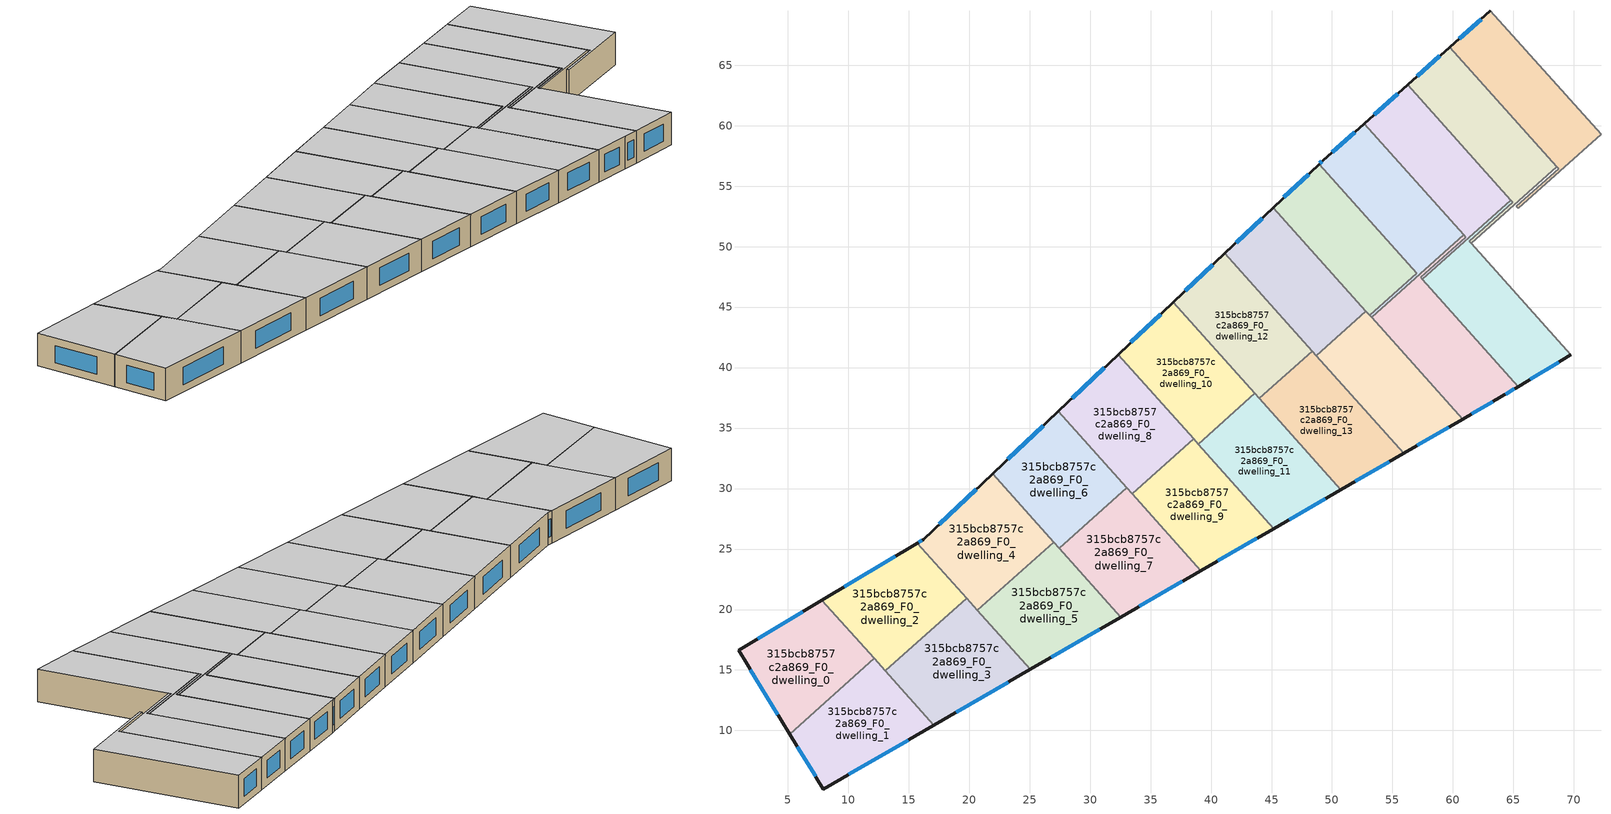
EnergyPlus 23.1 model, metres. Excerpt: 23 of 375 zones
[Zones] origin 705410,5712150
315bcb8757c2a869_F0_dwelling_0
 floor ground (EU_floor_Construction): 7.84,20.77 12.15,15.95 5.16,9.71 0.94,16.64 z0
 wall outside (EU_wall_Construction): 7.84,20.77 0.94,16.64 5.16,9.71 z0:3
 wall to 315bcb8757c2a869_F0_dwelling_1 (EU_wall_Construction): 5.16,9.71 12.15,15.95 z0:3
 wall to 315bcb8757c2a869_F0_dwelling_2 (EU_wall_Construction): 12.15,15.95 7.84,20.77 z0:3
 window (EU_Window_Construction): 1.92,15.03 4.19,11.31 / 6.24,19.81 2.54,17.59 z0.69:2.31
 ceiling to 315bcb8757c2a869_F1_dwelling_0 (EU_floor_Construction): 12.15,15.95 7.84,20.77 0.94,16.64 5.16,9.71 z3
315bcb8757c2a869_F0_dwelling_1
 floor ground (EU_floor_Construction): 12.15,15.95 17.08,10.43 7.95,5.14 5.16,9.71 z0
 wall outside (EU_wall_Construction): 5.16,9.71 7.95,5.14 17.08,10.43 z0:3
 wall to 315bcb8757c2a869_F0_dwelling_3 (EU_wall_Construction): 17.08,10.43 13.06,14.93 z0:3
 wall to 315bcb8757c2a869_F0_dwelling_2 (EU_wall_Construction): 13.06,14.93 12.15,15.95 z0:3
 window (EU_Window_Construction): 5.81,8.65 7.3,6.2 / 10.06,6.36 14.97,9.2 z0.69:2.31
 ceiling to 315bcb8757c2a869_F1_dwelling_1 (EU_floor_Construction): 17.08,10.43 12.15,15.95 5.16,9.71 7.95,5.14 z3
315bcb8757c2a869_F0_dwelling_10
 floor ground (EU_floor_Construction): 36.89,45.4 43.62,37.86 38.94,33.67 32.33,41.07 z0
 wall outside (EU_wall_Construction): 36.89,45.4 32.33,41.07 z0:3
 wall to 315bcb8757c2a869_F0_dwelling_11 (EU_wall_Construction): 38.94,33.67 43.62,37.86 z0:3
 wall to 315bcb8757c2a869_F0_dwelling_12 (EU_wall_Construction): 43.62,37.86 36.89,45.4 z0:3
 wall to 315bcb8757c2a869_F0_dwelling_8 (EU_wall_Construction): 32.33,41.07 38.55,34.11 z0:3
 wall to 315bcb8757c2a869_F0_dwelling_9 (EU_wall_Construction): 38.55,34.11 38.94,33.67 z0:3
 window (EU_Window_Construction): 35.83,44.4 33.38,42.07 z0.69:2.31
 ceiling to 315bcb8757c2a869_F1_dwelling_10 (EU_floor_Construction): 43.62,37.86 36.89,45.4 32.33,41.07 38.94,33.67 z3
315bcb8757c2a869_F0_dwelling_11
 floor ground (EU_floor_Construction): 43.62,37.86 50.73,29.91 45.18,26.7 38.94,33.67 z0
 wall outside (EU_wall_Construction): 45.18,26.7 50.73,29.91 z0:3
 wall to 315bcb8757c2a869_F0_dwelling_9 (EU_wall_Construction): 38.94,33.67 45.18,26.7 z0:3
 wall to 315bcb8757c2a869_F0_dwelling_13 (EU_wall_Construction): 50.73,29.91 43.99,37.46 z0:3
 wall to 315bcb8757c2a869_F0_dwelling_12 (EU_wall_Construction): 43.98,37.46 43.62,37.86 z0:3
 window (EU_Window_Construction): 46.47,27.44 49.45,29.17 z0.69:2.31
 ceiling to 315bcb8757c2a869_F1_dwelling_11 (EU_floor_Construction): 50.73,29.91 43.62,37.86 38.94,33.67 45.18,26.7 z3
315bcb8757c2a869_F0_dwelling_12
 floor ground (EU_floor_Construction): 41.14,49.43 48.35,41.37 43.98,37.46 36.89,45.4 z0
 wall outside (EU_wall_Construction): 41.14,49.43 36.89,45.4 z0:3
 wall to 315bcb8757c2a869_F0_dwelling_13 (EU_wall_Construction): 43.98,37.46 48.35,41.37 z0:3
 wall to 315bcb8757c2a869_F0_dwelling_14 (EU_wall_Construction): 48.35,41.37 41.14,49.43 z0:3
 window (EU_Window_Construction): 40.16,48.5 37.87,46.33 z0.69:2.31
 ceiling to 315bcb8757c2a869_F1_dwelling_12 (EU_floor_Construction): 48.35,41.37 41.14,49.43 36.89,45.4 43.98,37.46 z3
315bcb8757c2a869_F0_dwelling_13
 floor ground (EU_floor_Construction): 48.35,41.37 55.92,32.91 50.73,29.91 43.98,37.46 z0
 wall outside (EU_wall_Construction): 50.73,29.91 55.92,32.91 z0:3
 wall to 315bcb8757c2a869_F0_dwelling_15 (EU_wall_Construction): 55.92,32.91 48.69,40.99 z0:3
 wall to 315bcb8757c2a869_F0_dwelling_14 (EU_wall_Construction): 48.69,40.99 48.36,41.37 z0:3
 window (EU_Window_Construction): 51.93,30.61 54.72,32.22 z0.69:2.31
 ceiling to 315bcb8757c2a869_F1_dwelling_13 (EU_floor_Construction): 55.92,32.91 48.35,41.37 43.98,37.46 50.73,29.91 z3
315bcb8757c2a869_F0_dwelling_14
 floor ground (EU_floor_Construction): 45.15,53.23 52.81,44.67 48.69,40.99 41.14,49.43 z0
 wall outside (EU_wall_Construction): 45.15,53.23 41.14,49.43 z0:3
 wall to 315bcb8757c2a869_F0_dwelling_15 (EU_wall_Construction): 48.69,40.99 52.81,44.67 z0:3
 wall to 315bcb8757c2a869_F0_dwelling_16 (EU_wall_Construction): 52.8,44.67 45.15,53.23 z0:3
 window (EU_Window_Construction): 44.22,52.35 42.07,50.31 z0.69:2.31
 ceiling to 315bcb8757c2a869_F1_dwelling_14 (EU_floor_Construction): 52.81,44.67 45.15,53.23 41.14,49.43 48.69,40.99 z3
315bcb8757c2a869_F0_dwelling_15
 floor ground (EU_floor_Construction): 52.81,44.67 60.79,35.73 55.92,32.91 48.69,40.99 z0
 wall outside (EU_wall_Construction): 55.92,32.91 60.79,35.73 z0:3
 wall to 315bcb8757c2a869_F0_dwelling_18 (EU_wall_Construction): 60.79,35.73 53.27,44.15 z0:3
 wall to 315bcb8757c2a869_F0_dwelling_17 (EU_wall_Construction): 53.27,44.15 53.12,44.31 z0:3
 wall to 315bcb8757c2a869_F0_dwelling_16 (EU_wall_Construction): 53.12,44.31 52.8,44.66 z0:3
 window (EU_Window_Construction): 57.04,33.56 59.66,35.08 z0.69:2.31
 ceiling to 315bcb8757c2a869_F1_dwelling_15 (EU_floor_Construction): 60.79,35.73 52.81,44.67 48.69,40.99 55.92,32.91 z3
315bcb8757c2a869_F0_dwelling_16
 floor ground (EU_floor_Construction): 48.94,56.83 57.02,47.79 53.12,44.31 45.15,53.23 z0
 wall outside (EU_wall_Construction): 48.94,56.83 45.15,53.23 z0:3
 wall to 315bcb8757c2a869_F0_dwelling_17 (EU_wall_Construction): 53.12,44.31 57.02,47.79 48.94,56.83 z0:3
 window (EU_Window_Construction): 48.06,56 46.02,54.06 z0.69:2.31
 ceiling to 315bcb8757c2a869_F1_dwelling_16 (EU_floor_Construction): 57.02,47.79 48.94,56.83 45.15,53.23 53.12,44.31 z3
315bcb8757c2a869_F0_dwelling_17
 floor ground (EU_floor_Construction): 52.66,60.17 60.89,50.96 53.27,44.14 53.12,44.31 57.02,47.79 48.94,56.83 49.23,57.1 z0
 wall outside (EU_wall_Construction): 52.66,60.17 49.23,57.1 48.94,56.83 z0:3
 wall to 315bcb8757c2a869_F0_dwelling_19 (EU_wall_Construction): 60.89,50.96 52.66,60.17 z0:3
 wall to 315bcb8757c2a869_F0_dwelling_18 (EU_wall_Construction): 53.27,44.14 60.89,50.96 z0:3
 window (EU_Window_Construction): 49.16,57.04 49,56.89 / 51.87,59.46 50.02,57.81 z0.69:2.31
 ceiling to 315bcb8757c2a869_F1_dwelling_17 (EU_floor_Construction): 57.02,47.79 53.12,44.31 53.27,44.14 60.89,50.96 52.66,60.17 49.23,57.1 48.94,56.83 z3
315bcb8757c2a869_F0_dwelling_18
 floor ground (EU_floor_Construction): 61.05,50.79 57.32,47.46 65.39,38.43 64.04,37.61 60.79,35.73 53.27,44.14 60.89,50.96 z0
 wall outside (EU_wall_Construction): 60.79,35.73 64.04,37.61 65.39,38.43 z0:3
 wall to 315bcb8757c2a869_F0_dwelling_19 (EU_wall_Construction): 57.47,47.29 57.32,47.46 61.05,50.79 60.89,50.96 z0:3
 wall to 315bcb8757c2a869_F0_dwelling_20 (EU_wall_Construction): 65.39,38.43 57.47,47.29 z0:3
 window (EU_Window_Construction): 64.35,37.8 65.08,38.24 / 61.54,36.17 63.28,37.18 z0.69:2.31
 ceiling to 315bcb8757c2a869_F1_dwelling_18 (EU_floor_Construction): 64.04,37.61 65.39,38.43 57.32,47.46 61.05,50.79 60.89,50.96 53.27,44.14 60.79,35.73 z3
315bcb8757c2a869_F0_dwelling_19
 floor ground (EU_floor_Construction): 56.26,63.38 64.79,53.83 57.47,47.29 57.32,47.46 61.05,50.79 52.66,60.17 z0
 wall outside (EU_wall_Construction): 56.26,63.38 52.66,60.17 z0:3
 wall to 315bcb8757c2a869_F0_dwelling_20 (EU_wall_Construction): 57.47,47.29 64.79,53.83 z0:3
 wall to 315bcb8757c2a869_F0_dwelling_21 (EU_wall_Construction): 64.79,53.83 56.26,63.38 z0:3
 window (EU_Window_Construction): 55.42,62.64 53.49,60.91 z0.69:2.31
 ceiling to 315bcb8757c2a869_F1_dwelling_19 (EU_floor_Construction): 61.05,50.79 57.32,47.46 57.47,47.29 64.79,53.83 56.26,63.38 52.66,60.17 z3
315bcb8757c2a869_F0_dwelling_2
 floor ground (EU_floor_Construction): 15.73,25.49 19.79,20.94 13.06,14.93 7.84,20.77 z0
 wall outside (EU_wall_Construction): 15.73,25.49 7.84,20.77 z0:3
 wall to 315bcb8757c2a869_F0_dwelling_4 (EU_wall_Construction): 19.79,20.94 15.73,25.49 z0:3
 wall to 315bcb8757c2a869_F0_dwelling_3 (EU_wall_Construction): 13.06,14.93 19.79,20.94 z0:3
 window (EU_Window_Construction): 13.9,24.4 9.66,21.86 z0.69:2.31
 ceiling to 315bcb8757c2a869_F1_dwelling_2 (EU_floor_Construction): 19.79,20.94 15.73,25.49 7.84,20.77 13.06,14.93 z3
315bcb8757c2a869_F0_dwelling_20
 floor ground (EU_floor_Construction): 64.95,53.66 61.36,50.44 69.75,41.06 65.39,38.43 57.47,47.29 64.79,53.83 z0
 wall outside (EU_wall_Construction): 65.39,38.43 69.75,41.06 z0:3
 wall to 315bcb8757c2a869_F0_dwelling_21 (EU_wall_Construction): 61.5,50.28 61.36,50.44 64.95,53.66 64.79,53.83 z0:3
 wall to 315bcb8757c2a869_F0_dwelling_22 (EU_wall_Construction): 69.75,41.06 61.5,50.28 z0:3
 window (EU_Window_Construction): 66.4,39.04 68.74,40.45 z0.69:2.31
 ceiling to 315bcb8757c2a869_F1_dwelling_20 (EU_floor_Construction): 69.75,41.06 61.36,50.44 64.95,53.66 64.79,53.83 57.47,47.29 65.39,38.43 z3
315bcb8757c2a869_F0_dwelling_21
 floor ground (EU_floor_Construction): 59.73,66.49 68.57,56.6 61.5,50.28 61.36,50.44 64.95,53.66 56.26,63.38 z0
 wall outside (EU_wall_Construction): 59.73,66.49 56.26,63.38 z0:3
 wall to 315bcb8757c2a869_F0_dwelling_22 (EU_wall_Construction): 61.5,50.28 68.57,56.6 z0:3
 wall to 315bcb8757c2a869_F0_dwelling_23 (EU_wall_Construction): 68.57,56.6 59.73,66.49 z0:3
 window (EU_Window_Construction): 58.93,65.77 57.06,64.1 z0.69:2.31
 ceiling to 315bcb8757c2a869_F1_dwelling_21 (EU_floor_Construction): 64.95,53.66 61.36,50.44 61.5,50.28 68.57,56.6 59.73,66.49 56.26,63.38 z3
315bcb8757c2a869_F0_dwelling_23
 floor ground (EU_floor_Construction): 63.1,69.5 72.24,59.28 65.39,53.16 65.25,53.32 68.73,56.43 59.73,66.49 z0
 wall outside (EU_wall_Construction): 63.1,69.5 59.73,66.49 z0:3
 wall to 315bcb8757c2a869_F0_dwelling_24 (EU_wall_Construction): 65.39,53.16 72.24,59.28 z0:3
 wall to 315bcb8757c2a869_F0_dwelling_22 (EU_wall_Construction): 68.58,56.6 68.73,56.43 65.25,53.32 65.39,53.16 z0:3
 wall to 315bcb8757c2a869_F0_dwelling_25 (EU_wall_Construction): 72.24,59.28 63.1,69.5 z0:3
 window (EU_Window_Construction): 62.32,68.8 60.51,67.19 z0.69:2.31
 ceiling to 315bcb8757c2a869_F1_dwelling_23 (EU_floor_Construction): 68.73,56.43 65.25,53.32 65.39,53.16 72.24,59.28 63.1,69.5 59.73,66.49 z3
315bcb8757c2a869_F0_dwelling_3
 floor ground (EU_floor_Construction): 19.79,20.94 25.06,15.05 17.08,10.43 13.06,14.93 z0
 wall outside (EU_wall_Construction): 17.08,10.43 25.06,15.05 z0:3
 wall to 315bcb8757c2a869_F0_dwelling_5 (EU_wall_Construction): 25.06,15.05 20.69,19.95 z0:3
 wall to 315bcb8757c2a869_F0_dwelling_4 (EU_wall_Construction): 20.68,19.95 19.79,20.94 z0:3
 window (EU_Window_Construction): 18.93,11.5 23.22,13.98 z0.69:2.31
 ceiling to 315bcb8757c2a869_F1_dwelling_3 (EU_floor_Construction): 25.06,15.05 19.79,20.94 13.06,14.93 17.08,10.43 z3
315bcb8757c2a869_F0_dwelling_4
 floor ground (EU_floor_Construction): 21.94,31.22 26.98,25.58 20.69,19.95 15.73,25.49 16.2,25.78 z0
 wall outside (EU_wall_Construction): 21.94,31.22 16.2,25.78 15.73,25.49 z0:3
 wall to 315bcb8757c2a869_F0_dwelling_5 (EU_wall_Construction): 20.69,19.95 26.98,25.58 z0:3
 wall to 315bcb8757c2a869_F0_dwelling_6 (EU_wall_Construction): 26.98,25.58 21.94,31.22 z0:3
 window (EU_Window_Construction): 20.61,29.96 17.53,27.04 / 16.09,25.71 15.84,25.56 z0.69:2.31
 ceiling to 315bcb8757c2a869_F1_dwelling_4 (EU_floor_Construction): 26.98,25.58 21.94,31.22 16.2,25.78 15.73,25.49 20.69,19.95 z3
315bcb8757c2a869_F0_dwelling_5
 floor ground (EU_floor_Construction): 26.98,25.58 32.53,19.37 25.06,15.05 20.69,19.95 z0
 wall outside (EU_wall_Construction): 25.06,15.05 32.53,19.37 z0:3
 wall to 315bcb8757c2a869_F0_dwelling_7 (EU_wall_Construction): 32.53,19.37 27.46,25.05 z0:3
 wall to 315bcb8757c2a869_F0_dwelling_6 (EU_wall_Construction): 27.46,25.05 26.98,25.58 z0:3
 window (EU_Window_Construction): 26.79,16.05 30.8,18.37 z0.69:2.31
 ceiling to 315bcb8757c2a869_F1_dwelling_5 (EU_floor_Construction): 32.53,19.37 26.98,25.58 20.69,19.95 25.06,15.05 z3
315bcb8757c2a869_F0_dwelling_6
 floor ground (EU_floor_Construction): 27.38,36.38 33.05,30.05 27.46,25.05 21.94,31.22 z0
 wall outside (EU_wall_Construction): 27.38,36.38 21.94,31.22 z0:3
 wall to 315bcb8757c2a869_F0_dwelling_7 (EU_wall_Construction): 27.46,25.05 33.05,30.05 z0:3
 wall to 315bcb8757c2a869_F0_dwelling_8 (EU_wall_Construction): 33.05,30.05 27.38,36.38 z0:3
 window (EU_Window_Construction): 26.12,35.19 23.2,32.42 z0.69:2.31
 ceiling to 315bcb8757c2a869_F1_dwelling_6 (EU_floor_Construction): 33.05,30.05 27.38,36.38 21.94,31.22 27.46,25.05 z3
315bcb8757c2a869_F0_dwelling_7
 floor ground (EU_floor_Construction): 33.05,30.05 39.16,23.21 32.53,19.37 27.46,25.05 z0
 wall outside (EU_wall_Construction): 32.53,19.37 39.16,23.21 z0:3
 wall to 315bcb8757c2a869_F0_dwelling_9 (EU_wall_Construction): 39.16,23.21 33.47,29.57 z0:3
 wall to 315bcb8757c2a869_F0_dwelling_8 (EU_wall_Construction): 33.47,29.57 33.05,30.05 z0:3
 window (EU_Window_Construction): 34.07,20.26 37.63,22.32 z0.69:2.31
 ceiling to 315bcb8757c2a869_F1_dwelling_7 (EU_floor_Construction): 39.16,23.21 33.05,30.05 27.46,25.05 32.53,19.37 z3
315bcb8757c2a869_F0_dwelling_8
 floor ground (EU_floor_Construction): 32.33,41.07 38.55,34.11 33.47,29.57 27.38,36.38 z0
 wall outside (EU_wall_Construction): 32.33,41.07 27.38,36.38 z0:3
 wall to 315bcb8757c2a869_F0_dwelling_9 (EU_wall_Construction): 33.47,29.57 38.55,34.11 z0:3
 window (EU_Window_Construction): 31.18,39.99 28.53,37.47 z0.69:2.31
 ceiling to 315bcb8757c2a869_F1_dwelling_8 (EU_floor_Construction): 38.55,34.11 32.33,41.07 27.38,36.38 33.47,29.57 z3
315bcb8757c2a869_F0_dwelling_9
 floor ground (EU_floor_Construction): 38.55,34.11 45.18,26.7 39.16,23.21 33.47,29.57 z0
 wall outside (EU_wall_Construction): 39.16,23.21 45.18,26.7 z0:3
 window (EU_Window_Construction): 40.55,24.02 43.79,25.89 z0.69:2.31
 ceiling to 315bcb8757c2a869_F1_dwelling_9 (EU_floor_Construction): 45.18,26.7 38.55,34.11 33.47,29.57 39.16,23.21 z3
[Building]
EU S2 Campaign: North Axis=0; Terrain=City; Solar Distribution=FullExterior
[Site:Location]
London: Latitude=51.5; Longitude=-0.5; Time Zone=0; Elevation=25
[SizingPeriod:WeatherFileDays]
AnnualSizingPeriod: Begin Month=1; Begin Day of Month=1; End Month=12; End Day of Month=31; Day of Week for Start Day=Monday; Use Weather File Daylight Saving Period=No; Use Weather File Rain and Snow Indicators=No
[MATERIAL]
EU_InternalMass_Material: Roughness=MediumRough; Thickness=0.1; Conductivity=1; Density=1800; Specific Heat=900; Thermal Absorptance=0.9; Solar Absorptance=0.7; Visible Absorptance=0.7
[MATERIAL:NOMASS] Roughness=MediumRough; Thermal Absorptance=0.9; Solar Absorptance=0.7; Visible Absorptance=0.7
Name | Thermal Resistance
EU_wall_NoMass | 0.635353
EU_floor_NoMass | 1.96382
[WINDOWMATERIAL:SIMPLEGLAZINGSYSTEM]
EU_Window_SimpleGlazing: UFactor=2.96269; Solar Heat Gain Coefficient=0.76; Visible Transmittance=0.76
[CONSTRUCTION]
EU_wall_Construction: EU_wall_NoMass
EU_floor_Construction: EU_floor_NoMass
EU_Window_Construction: EU_Window_SimpleGlazing
EU_InternalMass_Construction: EU_InternalMass_Material
[ZONE] Type=1; Multiplier=1; Ceiling Height=autocalculate; Floor Area=autocalculate; Part of Total Floor Area=Yes
Name | Volume
315bcb8757c2a869_F0_dwelling_0 | 188.778
315bcb8757c2a869_F0_dwelling_1; 315bcb8757c2a869_F0_dwelling_2 | 188.78
315bcb8757c2a869_F0_dwelling_10 | 188.771
315bcb8757c2a869_F0_dwelling_11; 315bcb8757c2a869_F0_dwelling_15 | 188.782
315bcb8757c2a869_F0_dwelling_12 | 188.804
315bcb8757c2a869_F0_dwelling_13 | 188.773
315bcb8757c2a869_F0_dwelling_14 | 188.795
315bcb8757c2a869_F0_dwelling_16; 315bcb8757c2a869_F0_dwelling_6 | 188.766
315bcb8757c2a869_F0_dwelling_17; 315bcb8757c2a869_F0_dwelling_9 | 188.783
315bcb8757c2a869_F0_dwelling_18; 315bcb8757c2a869_F0_dwelling_23 | 188.777
315bcb8757c2a869_F0_dwelling_19; 315bcb8757c2a869_F0_dwelling_4 | 188.787
315bcb8757c2a869_F0_dwelling_20 | 188.77
315bcb8757c2a869_F0_dwelling_21 | 188.785
315bcb8757c2a869_F0_dwelling_3 | 188.752
315bcb8757c2a869_F0_dwelling_5 | 188.759
315bcb8757c2a869_F0_dwelling_7 | 188.802
315bcb8757c2a869_F0_dwelling_8 | 188.788
[INTERNALMASS] Construction=EU_InternalMass_Construction
Name | Zone or ZoneList | Surface Area
315bcb8757c2a869_F0_dwelling_0_EU_InternalMass | 315bcb8757c2a869_F0_dwelling_0 | 62.9255
315bcb8757c2a869_F0_dwelling_1_EU_InternalMass | 315bcb8757c2a869_F0_dwelling_1 | 62.9307
315bcb8757c2a869_F0_dwelling_2_EU_InternalMass | 315bcb8757c2a869_F0_dwelling_2 | 62.9286
315bcb8757c2a869_F0_dwelling_3_EU_InternalMass | 315bcb8757c2a869_F0_dwelling_3 | 62.9205
315bcb8757c2a869_F0_dwelling_4_EU_InternalMass | 315bcb8757c2a869_F0_dwelling_4 | 62.9294
315bcb8757c2a869_F0_dwelling_5_EU_InternalMass | 315bcb8757c2a869_F0_dwelling_5 | 62.919
315bcb8757c2a869_F0_dwelling_6_EU_InternalMass | 315bcb8757c2a869_F0_dwelling_6 | 62.9211
315bcb8757c2a869_F0_dwelling_7_EU_InternalMass | 315bcb8757c2a869_F0_dwelling_7 | 62.9326
315bcb8757c2a869_F0_dwelling_8_EU_InternalMass | 315bcb8757c2a869_F0_dwelling_8 | 62.9301
315bcb8757c2a869_F0_dwelling_9_EU_InternalMass | 315bcb8757c2a869_F0_dwelling_9 | 62.9268
315bcb8757c2a869_F0_dwelling_10_EU_InternalMass | 315bcb8757c2a869_F0_dwelling_10 | 62.9215
315bcb8757c2a869_F0_dwelling_11_EU_InternalMass | 315bcb8757c2a869_F0_dwelling_11 | 62.9269
315bcb8757c2a869_F0_dwelling_12_EU_InternalMass | 315bcb8757c2a869_F0_dwelling_12 | 62.9352
315bcb8757c2a869_F0_dwelling_13_EU_InternalMass | 315bcb8757c2a869_F0_dwelling_13 | 62.9243
315bcb8757c2a869_F0_dwelling_14_EU_InternalMass | 315bcb8757c2a869_F0_dwelling_14 | 62.9314
315bcb8757c2a869_F0_dwelling_15_EU_InternalMass | 315bcb8757c2a869_F0_dwelling_15 | 62.9272
315bcb8757c2a869_F0_dwelling_16_EU_InternalMass | 315bcb8757c2a869_F0_dwelling_16 | 62.9217
315bcb8757c2a869_F0_dwelling_17_EU_InternalMass | 315bcb8757c2a869_F0_dwelling_17 | 62.928
315bcb8757c2a869_F0_dwelling_18_EU_InternalMass | 315bcb8757c2a869_F0_dwelling_18 | 62.9269
315bcb8757c2a869_F0_dwelling_19_EU_InternalMass | 315bcb8757c2a869_F0_dwelling_19 | 62.93
315bcb8757c2a869_F0_dwelling_20_EU_InternalMass | 315bcb8757c2a869_F0_dwelling_20 | 62.9245
315bcb8757c2a869_F0_dwelling_21_EU_InternalMass | 315bcb8757c2a869_F0_dwelling_21 | 62.9273
315bcb8757c2a869_F0_dwelling_23_EU_InternalMass | 315bcb8757c2a869_F0_dwelling_23 | 62.9264
[OTHEREQUIPMENT] Fuel Type=Electricity; Design Level Calculation Method=Watts/Area; Power per Zone Floor Area=1; Fraction Latent=0; Fraction Radiant=0; Fraction Lost=0; Carbon Dioxide Generation Rate=0; EndUse Subcategory=EU_Step8_InternalGains
Name | Zone or ZoneList or Space or SpaceList | Schedule
EU_Step8_InternalGain_315bcb8757c2a869_F0_dwelling_0_f000 | 315bcb8757c2a869_F0_dwelling_0 | EU_Step8_GainSchedule_315bcb8757c2a869_F0_dwelling_0_f000
EU_Step8_InternalGain_315bcb8757c2a869_F0_dwelling_1_f000 | 315bcb8757c2a869_F0_dwelling_1 | EU_Step8_GainSchedule_315bcb8757c2a869_F0_dwelling_1_f000
EU_Step8_InternalGain_315bcb8757c2a869_F0_dwelling_2_f000 | 315bcb8757c2a869_F0_dwelling_2 | EU_Step8_GainSchedule_315bcb8757c2a869_F0_dwelling_2_f000
EU_Step8_InternalGain_315bcb8757c2a869_F0_dwelling_3_f000 | 315bcb8757c2a869_F0_dwelling_3 | EU_Step8_GainSchedule_315bcb8757c2a869_F0_dwelling_3_f000
EU_Step8_InternalGain_315bcb8757c2a869_F0_dwelling_4_f000 | 315bcb8757c2a869_F0_dwelling_4 | EU_Step8_GainSchedule_315bcb8757c2a869_F0_dwelling_4_f000
EU_Step8_InternalGain_315bcb8757c2a869_F0_dwelling_5_f000 | 315bcb8757c2a869_F0_dwelling_5 | EU_Step8_GainSchedule_315bcb8757c2a869_F0_dwelling_5_f000
EU_Step8_InternalGain_315bcb8757c2a869_F0_dwelling_6_f000 | 315bcb8757c2a869_F0_dwelling_6 | EU_Step8_GainSchedule_315bcb8757c2a869_F0_dwelling_6_f000
EU_Step8_InternalGain_315bcb8757c2a869_F0_dwelling_7_f000 | 315bcb8757c2a869_F0_dwelling_7 | EU_Step8_GainSchedule_315bcb8757c2a869_F0_dwelling_7_f000
EU_Step8_InternalGain_315bcb8757c2a869_F0_dwelling_8_f000 | 315bcb8757c2a869_F0_dwelling_8 | EU_Step8_GainSchedule_315bcb8757c2a869_F0_dwelling_8_f000
EU_Step8_InternalGain_315bcb8757c2a869_F0_dwelling_9_f000 | 315bcb8757c2a869_F0_dwelling_9 | EU_Step8_GainSchedule_315bcb8757c2a869_F0_dwelling_9_f000
EU_Step8_InternalGain_315bcb8757c2a869_F0_dwelling_10_f000 | 315bcb8757c2a869_F0_dwelling_10 | EU_Step8_GainSchedule_315bcb8757c2a869_F0_dwelling_10_f000
EU_Step8_InternalGain_315bcb8757c2a869_F0_dwelling_11_f000 | 315bcb8757c2a869_F0_dwelling_11 | EU_Step8_GainSchedule_315bcb8757c2a869_F0_dwelling_11_f000
EU_Step8_InternalGain_315bcb8757c2a869_F0_dwelling_12_f000 | 315bcb8757c2a869_F0_dwelling_12 | EU_Step8_GainSchedule_315bcb8757c2a869_F0_dwelling_12_f000
EU_Step8_InternalGain_315bcb8757c2a869_F0_dwelling_13_f000 | 315bcb8757c2a869_F0_dwelling_13 | EU_Step8_GainSchedule_315bcb8757c2a869_F0_dwelling_13_f000
EU_Step8_InternalGain_315bcb8757c2a869_F0_dwelling_14_f000 | 315bcb8757c2a869_F0_dwelling_14 | EU_Step8_GainSchedule_315bcb8757c2a869_F0_dwelling_14_f000
EU_Step8_InternalGain_315bcb8757c2a869_F0_dwelling_15_f000 | 315bcb8757c2a869_F0_dwelling_15 | EU_Step8_GainSchedule_315bcb8757c2a869_F0_dwelling_15_f000
EU_Step8_InternalGain_315bcb8757c2a869_F0_dwelling_16_f000 | 315bcb8757c2a869_F0_dwelling_16 | EU_Step8_GainSchedule_315bcb8757c2a869_F0_dwelling_16_f000
EU_Step8_InternalGain_315bcb8757c2a869_F0_dwelling_17_f000 | 315bcb8757c2a869_F0_dwelling_17 | EU_Step8_GainSchedule_315bcb8757c2a869_F0_dwelling_17_f000
EU_Step8_InternalGain_315bcb8757c2a869_F0_dwelling_18_f000 | 315bcb8757c2a869_F0_dwelling_18 | EU_Step8_GainSchedule_315bcb8757c2a869_F0_dwelling_18_f000
EU_Step8_InternalGain_315bcb8757c2a869_F0_dwelling_19_f000 | 315bcb8757c2a869_F0_dwelling_19 | EU_Step8_GainSchedule_315bcb8757c2a869_F0_dwelling_19_f000
EU_Step8_InternalGain_315bcb8757c2a869_F0_dwelling_20_f000 | 315bcb8757c2a869_F0_dwelling_20 | EU_Step8_GainSchedule_315bcb8757c2a869_F0_dwelling_20_f000
EU_Step8_InternalGain_315bcb8757c2a869_F0_dwelling_21_f000 | 315bcb8757c2a869_F0_dwelling_21 | EU_Step8_GainSchedule_315bcb8757c2a869_F0_dwelling_21_f000
EU_Step8_InternalGain_315bcb8757c2a869_F0_dwelling_23_f000 | 315bcb8757c2a869_F0_dwelling_23 | EU_Step8_GainSchedule_315bcb8757c2a869_F0_dwelling_23_f000
[ZONEVENTILATION:DESIGNFLOWRATE] Schedule=EU_AlwaysOn; Design Flow Rate Calculation Method=AirChanges/Hour; Air Changes per Hour=0.555504; Ventilation Type=Natural; Fan Pressure Rise=0; Fan Total Efficiency=1; Constant Term Coefficient=1; Temperature Term Coefficient=0; Velocity Term Coefficient=0; Velocity Squared Term Coefficient=0; Minimum Indoor Temperature=-100; Maximum Indoor Temperature=100; Delta Temperature=-100; Minimum Outdoor Temperature=-100; Maximum Outdoor Temperature=100; Maximum Wind Speed=40
Name | Zone or ZoneList or Space or SpaceList
EU_ConstantAir_315bcb8757c2a869_F0_dwelling_0 | 315bcb8757c2a869_F0_dwelling_0
EU_ConstantAir_315bcb8757c2a869_F0_dwelling_1 | 315bcb8757c2a869_F0_dwelling_1
EU_ConstantAir_315bcb8757c2a869_F0_dwelling_2 | 315bcb8757c2a869_F0_dwelling_2
EU_ConstantAir_315bcb8757c2a869_F0_dwelling_3 | 315bcb8757c2a869_F0_dwelling_3
EU_ConstantAir_315bcb8757c2a869_F0_dwelling_4 | 315bcb8757c2a869_F0_dwelling_4
EU_ConstantAir_315bcb8757c2a869_F0_dwelling_5 | 315bcb8757c2a869_F0_dwelling_5
EU_ConstantAir_315bcb8757c2a869_F0_dwelling_6 | 315bcb8757c2a869_F0_dwelling_6
EU_ConstantAir_315bcb8757c2a869_F0_dwelling_7 | 315bcb8757c2a869_F0_dwelling_7
EU_ConstantAir_315bcb8757c2a869_F0_dwelling_8 | 315bcb8757c2a869_F0_dwelling_8
EU_ConstantAir_315bcb8757c2a869_F0_dwelling_9 | 315bcb8757c2a869_F0_dwelling_9
EU_ConstantAir_315bcb8757c2a869_F0_dwelling_10 | 315bcb8757c2a869_F0_dwelling_10
EU_ConstantAir_315bcb8757c2a869_F0_dwelling_11 | 315bcb8757c2a869_F0_dwelling_11
EU_ConstantAir_315bcb8757c2a869_F0_dwelling_12 | 315bcb8757c2a869_F0_dwelling_12
EU_ConstantAir_315bcb8757c2a869_F0_dwelling_13 | 315bcb8757c2a869_F0_dwelling_13
EU_ConstantAir_315bcb8757c2a869_F0_dwelling_14 | 315bcb8757c2a869_F0_dwelling_14
EU_ConstantAir_315bcb8757c2a869_F0_dwelling_15 | 315bcb8757c2a869_F0_dwelling_15
EU_ConstantAir_315bcb8757c2a869_F0_dwelling_16 | 315bcb8757c2a869_F0_dwelling_16
EU_ConstantAir_315bcb8757c2a869_F0_dwelling_17 | 315bcb8757c2a869_F0_dwelling_17
EU_ConstantAir_315bcb8757c2a869_F0_dwelling_18 | 315bcb8757c2a869_F0_dwelling_18
EU_ConstantAir_315bcb8757c2a869_F0_dwelling_19 | 315bcb8757c2a869_F0_dwelling_19
EU_ConstantAir_315bcb8757c2a869_F0_dwelling_20 | 315bcb8757c2a869_F0_dwelling_20
EU_ConstantAir_315bcb8757c2a869_F0_dwelling_21 | 315bcb8757c2a869_F0_dwelling_21
EU_ConstantAir_315bcb8757c2a869_F0_dwelling_23 | 315bcb8757c2a869_F0_dwelling_23
[HVACTEMPLATE:THERMOSTAT] Constant Heating Setpoint=20; Constant Cooling Setpoint=50
EU_HeatOnly_315bcb8757c2a869_F0_dwelling_0; EU_HeatOnly_315bcb8757c2a869_F0_dwelling_1; EU_HeatOnly_315bcb8757c2a869_F0_dwelling_2; EU_HeatOnly_315bcb8757c2a869_F0_dwelling_3; EU_HeatOnly_315bcb8757c2a869_F0_dwelling_4; EU_HeatOnly_315bcb8757c2a869_F0_dwelling_5; EU_HeatOnly_315bcb8757c2a869_F0_dwelling_6; EU_HeatOnly_315bcb8757c2a869_F0_dwelling_7; EU_HeatOnly_315bcb8757c2a869_F0_dwelling_8; EU_HeatOnly_315bcb8757c2a869_F0_dwelling_9; EU_HeatOnly_315bcb8757c2a869_F0_dwelling_10; EU_HeatOnly_315bcb8757c2a869_F0_dwelling_11; EU_HeatOnly_315bcb8757c2a869_F0_dwelling_12; EU_HeatOnly_315bcb8757c2a869_F0_dwelling_13; EU_HeatOnly_315bcb8757c2a869_F0_dwelling_14; EU_HeatOnly_315bcb8757c2a869_F0_dwelling_15; EU_HeatOnly_315bcb8757c2a869_F0_dwelling_16; EU_HeatOnly_315bcb8757c2a869_F0_dwelling_17; EU_HeatOnly_315bcb8757c2a869_F0_dwelling_18; EU_HeatOnly_315bcb8757c2a869_F0_dwelling_19; EU_HeatOnly_315bcb8757c2a869_F0_dwelling_20; EU_HeatOnly_315bcb8757c2a869_F0_dwelling_21; EU_HeatOnly_315bcb8757c2a869_F0_dwelling_22; EU_HeatOnly_315bcb8757c2a869_F0_dwelling_23; EU_HeatOnly_315bcb8757c2a869_F0_dwelling_24; EU_HeatOnly_315bcb8757c2a869_F0_dwelling_25; EU_HeatOnly_315bcb8757c2a869_F0_dwelling_26; EU_HeatOnly_315bcb8757c2a869_F0_dwelling_27; EU_HeatOnly_315bcb8757c2a869_F0_dwelling_28; EU_HeatOnly_315bcb8757c2a869_F0_dwelling_29; EU_HeatOnly_315bcb8757c2a869_F0_dwelling_30; EU_HeatOnly_315bcb8757c2a869_F0_dwelling_31; EU_HeatOnly_315bcb8757c2a869_F0_dwelling_32; EU_HeatOnly_315bcb8757c2a869_F0_dwelling_33; EU_HeatOnly_315bcb8757c2a869_F0_dwelling_34; EU_HeatOnly_315bcb8757c2a869_F0_dwelling_35; EU_HeatOnly_315bcb8757c2a869_F0_dwelling_36; EU_HeatOnly_315bcb8757c2a869_F0_dwelling_37; EU_HeatOnly_315bcb8757c2a869_F0_dwelling_38; EU_HeatOnly_315bcb8757c2a869_F0_dwelling_39; EU_HeatOnly_315bcb8757c2a869_F0_dwelling_40; EU_HeatOnly_315bcb8757c2a869_F0_dwelling_41; EU_HeatOnly_315bcb8757c2a869_F0_dwelling_42; EU_HeatOnly_315bcb8757c2a869_F0_dwelling_43; EU_HeatOnly_315bcb8757c2a869_F0_dwelling_44; EU_HeatOnly_315bcb8757c2a869_F0_dwelling_45; EU_HeatOnly_315bcb8757c2a869_F0_dwelling_46; EU_HeatOnly_315bcb8757c2a869_F1_dwelling_0; EU_HeatOnly_315bcb8757c2a869_F1_dwelling_1; EU_HeatOnly_315bcb8757c2a869_F1_dwelling_2; EU_HeatOnly_315bcb8757c2a869_F1_dwelling_3; EU_HeatOnly_315bcb8757c2a869_F1_dwelling_4; EU_HeatOnly_315bcb8757c2a869_F1_dwelling_5; EU_HeatOnly_315bcb8757c2a869_F1_dwelling_6; EU_HeatOnly_315bcb8757c2a869_F1_dwelling_7; EU_HeatOnly_315bcb8757c2a869_F1_dwelling_8; EU_HeatOnly_315bcb8757c2a869_F1_dwelling_9; EU_HeatOnly_315bcb8757c2a869_F1_dwelling_10; EU_HeatOnly_315bcb8757c2a869_F1_dwelling_11; EU_HeatOnly_315bcb8757c2a869_F1_dwelling_12; EU_HeatOnly_315bcb8757c2a869_F1_dwelling_13; EU_HeatOnly_315bcb8757c2a869_F1_dwelling_14; EU_HeatOnly_315bcb8757c2a869_F1_dwelling_15; EU_HeatOnly_315bcb8757c2a869_F1_dwelling_16; EU_HeatOnly_315bcb8757c2a869_F1_dwelling_17; EU_HeatOnly_315bcb8757c2a869_F1_dwelling_18; EU_HeatOnly_315bcb8757c2a869_F1_dwelling_19; EU_HeatOnly_315bcb8757c2a869_F1_dwelling_20; EU_HeatOnly_315bcb8757c2a869_F1_dwelling_21; EU_HeatOnly_315bcb8757c2a869_F1_dwelling_22; EU_HeatOnly_315bcb8757c2a869_F1_dwelling_23; EU_HeatOnly_315bcb8757c2a869_F1_dwelling_24; EU_HeatOnly_315bcb8757c2a869_F1_dwelling_25; EU_HeatOnly_315bcb8757c2a869_F1_dwelling_26; EU_HeatOnly_315bcb8757c2a869_F1_dwelling_27; EU_HeatOnly_315bcb8757c2a869_F1_dwelling_28; EU_HeatOnly_315bcb8757c2a869_F1_dwelling_29; EU_HeatOnly_315bcb8757c2a869_F1_dwelling_30; EU_HeatOnly_315bcb8757c2a869_F1_dwelling_31; EU_HeatOnly_315bcb8757c2a869_F1_dwelling_32; EU_HeatOnly_315bcb8757c2a869_F1_dwelling_33; EU_HeatOnly_315bcb8757c2a869_F1_dwelling_34; EU_HeatOnly_315bcb8757c2a869_F1_dwelling_35; EU_HeatOnly_315bcb8757c2a869_F1_dwelling_36; EU_HeatOnly_315bcb8757c2a869_F1_dwelling_37; EU_HeatOnly_315bcb8757c2a869_F1_dwelling_38; EU_HeatOnly_315bcb8757c2a869_F1_dwelling_39; EU_HeatOnly_315bcb8757c2a869_F1_dwelling_40; EU_HeatOnly_315bcb8757c2a869_F1_dwelling_41; EU_HeatOnly_315bcb8757c2a869_F1_dwelling_42; EU_HeatOnly_315bcb8757c2a869_F1_dwelling_43; EU_HeatOnly_315bcb8757c2a869_F1_dwelling_44; EU_HeatOnly_315bcb8757c2a869_F1_dwelling_45; EU_HeatOnly_315bcb8757c2a869_F1_dwelling_46; EU_HeatOnly_315bcb8757c2a869_F2_dwelling_0; EU_HeatOnly_315bcb8757c2a869_F2_dwelling_1; EU_HeatOnly_315bcb8757c2a869_F2_dwelling_2; EU_HeatOnly_315bcb8757c2a869_F2_dwelling_3; EU_HeatOnly_315bcb8757c2a869_F2_dwelling_4; EU_HeatOnly_315bcb8757c2a869_F2_dwelling_5; EU_HeatOnly_315bcb8757c2a869_F2_dwelling_6; EU_HeatOnly_315bcb8757c2a869_F2_dwelling_7; EU_HeatOnly_315bcb8757c2a869_F2_dwelling_8; EU_HeatOnly_315bcb8757c2a869_F2_dwelling_9; EU_HeatOnly_315bcb8757c2a869_F2_dwelling_10; EU_HeatOnly_315bcb8757c2a869_F2_dwelling_11; EU_HeatOnly_315bcb8757c2a869_F2_dwelling_12; EU_HeatOnly_315bcb8757c2a869_F2_dwelling_13; EU_HeatOnly_315bcb8757c2a869_F2_dwelling_14; EU_HeatOnly_315bcb8757c2a869_F2_dwelling_15; EU_HeatOnly_315bcb8757c2a869_F2_dwelling_16; EU_HeatOnly_315bcb8757c2a869_F2_dwelling_17; EU_HeatOnly_315bcb8757c2a869_F2_dwelling_18; EU_HeatOnly_315bcb8757c2a869_F2_dwelling_19; EU_HeatOnly_315bcb8757c2a869_F2_dwelling_20; EU_HeatOnly_315bcb8757c2a869_F2_dwelling_21; EU_HeatOnly_315bcb8757c2a869_F2_dwelling_22; EU_HeatOnly_315bcb8757c2a869_F2_dwelling_23; EU_HeatOnly_315bcb8757c2a869_F2_dwelling_24; EU_HeatOnly_315bcb8757c2a869_F2_dwelling_25; EU_HeatOnly_315bcb8757c2a869_F2_dwelling_26; EU_HeatOnly_315bcb8757c2a869_F2_dwelling_27; EU_HeatOnly_315bcb8757c2a869_F2_dwelling_28; EU_HeatOnly_315bcb8757c2a869_F2_dwelling_29; EU_HeatOnly_315bcb8757c2a869_F2_dwelling_30; EU_HeatOnly_315bcb8757c2a869_F2_dwelling_31; EU_HeatOnly_315bcb8757c2a869_F2_dwelling_32; EU_HeatOnly_315bcb8757c2a869_F2_dwelling_33; EU_HeatOnly_315bcb8757c2a869_F2_dwelling_34; EU_HeatOnly_315bcb8757c2a869_F2_dwelling_35; EU_HeatOnly_315bcb8757c2a869_F2_dwelling_36; EU_HeatOnly_315bcb8757c2a869_F2_dwelling_37; EU_HeatOnly_315bcb8757c2a869_F2_dwelling_38; EU_HeatOnly_315bcb8757c2a869_F2_dwelling_39; EU_HeatOnly_315bcb8757c2a869_F2_dwelling_40; EU_HeatOnly_315bcb8757c2a869_F2_dwelling_41; EU_HeatOnly_315bcb8757c2a869_F2_dwelling_42; EU_HeatOnly_315bcb8757c2a869_F2_dwelling_43; EU_HeatOnly_315bcb8757c2a869_F2_dwelling_44; EU_HeatOnly_315bcb8757c2a869_F2_dwelling_45; EU_HeatOnly_315bcb8757c2a869_F2_dwelling_46; EU_HeatOnly_315bcb8757c2a869_F3_dwelling_0; EU_HeatOnly_315bcb8757c2a869_F3_dwelling_1; EU_HeatOnly_315bcb8757c2a869_F3_dwelling_2; EU_HeatOnly_315bcb8757c2a869_F3_dwelling_3; EU_HeatOnly_315bcb8757c2a869_F3_dwelling_4; EU_HeatOnly_315bcb8757c2a869_F3_dwelling_5; EU_HeatOnly_315bcb8757c2a869_F3_dwelling_6; EU_HeatOnly_315bcb8757c2a869_F3_dwelling_7; EU_HeatOnly_315bcb8757c2a869_F3_dwelling_8; EU_HeatOnly_315bcb8757c2a869_F3_dwelling_9; EU_HeatOnly_315bcb8757c2a869_F3_dwelling_10; EU_HeatOnly_315bcb8757c2a869_F3_dwelling_11; EU_HeatOnly_315bcb8757c2a869_F3_dwelling_12; EU_HeatOnly_315bcb8757c2a869_F3_dwelling_13; EU_HeatOnly_315bcb8757c2a869_F3_dwelling_14; EU_HeatOnly_315bcb8757c2a869_F3_dwelling_15; EU_HeatOnly_315bcb8757c2a869_F3_dwelling_16; EU_HeatOnly_315bcb8757c2a869_F3_dwelling_17; EU_HeatOnly_315bcb8757c2a869_F3_dwelling_18; EU_HeatOnly_315bcb8757c2a869_F3_dwelling_19; EU_HeatOnly_315bcb8757c2a869_F3_dwelling_20; EU_HeatOnly_315bcb8757c2a869_F3_dwelling_21; EU_HeatOnly_315bcb8757c2a869_F3_dwelling_22; EU_HeatOnly_315bcb8757c2a869_F3_dwelling_23; EU_HeatOnly_315bcb8757c2a869_F3_dwelling_24; EU_HeatOnly_315bcb8757c2a869_F3_dwelling_25; EU_HeatOnly_315bcb8757c2a869_F3_dwelling_26; EU_HeatOnly_315bcb8757c2a869_F3_dwelling_27; EU_HeatOnly_315bcb8757c2a869_F3_dwelling_28; EU_HeatOnly_315bcb8757c2a869_F3_dwelling_29; EU_HeatOnly_315bcb8757c2a869_F3_dwelling_30; EU_HeatOnly_315bcb8757c2a869_F3_dwelling_31; EU_HeatOnly_315bcb8757c2a869_F3_dwelling_32; EU_HeatOnly_315bcb8757c2a869_F3_dwelling_33; EU_HeatOnly_315bcb8757c2a869_F3_dwelling_34; EU_HeatOnly_315bcb8757c2a869_F3_dwelling_35; EU_HeatOnly_315bcb8757c2a869_F3_dwelling_36; EU_HeatOnly_315bcb8757c2a869_F3_dwelling_37; EU_HeatOnly_315bcb8757c2a869_F3_dwelling_38; EU_HeatOnly_315bcb8757c2a869_F3_dwelling_39; EU_HeatOnly_315bcb8757c2a869_F3_dwelling_40; EU_HeatOnly_315bcb8757c2a869_F3_dwelling_41; EU_HeatOnly_315bcb8757c2a869_F3_dwelling_42; EU_HeatOnly_315bcb8757c2a869_F3_dwelling_43; EU_HeatOnly_315bcb8757c2a869_F3_dwelling_44; EU_HeatOnly_315bcb8757c2a869_F3_dwelling_45; EU_HeatOnly_315bcb8757c2a869_F3_dwelling_46; EU_HeatOnly_315bcb8757c2a869_F4_dwelling_0; EU_HeatOnly_315bcb8757c2a869_F4_dwelling_1; EU_HeatOnly_315bcb8757c2a869_F4_dwelling_2; EU_HeatOnly_315bcb8757c2a869_F4_dwelling_3; EU_HeatOnly_315bcb8757c2a869_F4_dwelling_4; EU_HeatOnly_315bcb8757c2a869_F4_dwelling_5; EU_HeatOnly_315bcb8757c2a869_F4_dwelling_6; EU_HeatOnly_315bcb8757c2a869_F4_dwelling_7; EU_HeatOnly_315bcb8757c2a869_F4_dwelling_8; EU_HeatOnly_315bcb8757c2a869_F4_dwelling_9; EU_HeatOnly_315bcb8757c2a869_F4_dwelling_10; EU_HeatOnly_315bcb8757c2a869_F4_dwelling_11; EU_HeatOnly_315bcb8757c2a869_F4_dwelling_12; EU_HeatOnly_315bcb8757c2a869_F4_dwelling_13; EU_HeatOnly_315bcb8757c2a869_F4_dwelling_14; EU_HeatOnly_315bcb8757c2a869_F4_dwelling_15; EU_HeatOnly_315bcb8757c2a869_F4_dwelling_16; EU_HeatOnly_315bcb8757c2a869_F4_dwelling_17; EU_HeatOnly_315bcb8757c2a869_F4_dwelling_18; EU_HeatOnly_315bcb8757c2a869_F4_dwelling_19; EU_HeatOnly_315bcb8757c2a869_F4_dwelling_20; EU_HeatOnly_315bcb8757c2a869_F4_dwelling_21; EU_HeatOnly_315bcb8757c2a869_F4_dwelling_22; EU_HeatOnly_315bcb8757c2a869_F4_dwelling_23; EU_HeatOnly_315bcb8757c2a869_F4_dwelling_24; EU_HeatOnly_315bcb8757c2a869_F4_dwelling_25; EU_HeatOnly_315bcb8757c2a869_F4_dwelling_26; EU_HeatOnly_315bcb8757c2a869_F4_dwelling_27; EU_HeatOnly_315bcb8757c2a869_F4_dwelling_28; EU_HeatOnly_315bcb8757c2a869_F4_dwelling_29; EU_HeatOnly_315bcb8757c2a869_F4_dwelling_30; EU_HeatOnly_315bcb8757c2a869_F4_dwelling_31; EU_HeatOnly_315bcb8757c2a869_F4_dwelling_32; EU_HeatOnly_315bcb8757c2a869_F4_dwelling_33; EU_HeatOnly_315bcb8757c2a869_F4_dwelling_34; EU_HeatOnly_315bcb8757c2a869_F4_dwelling_35; EU_HeatOnly_315bcb8757c2a869_F4_dwelling_36; EU_HeatOnly_315bcb8757c2a869_F4_dwelling_37; EU_HeatOnly_315bcb8757c2a869_F4_dwelling_38; EU_HeatOnly_315bcb8757c2a869_F4_dwelling_39; EU_HeatOnly_315bcb8757c2a869_F4_dwelling_40; EU_HeatOnly_315bcb8757c2a869_F4_dwelling_41; EU_HeatOnly_315bcb8757c2a869_F4_dwelling_42; EU_HeatOnly_315bcb8757c2a869_F4_dwelling_43; EU_HeatOnly_315bcb8757c2a869_F4_dwelling_44; EU_HeatOnly_315bcb8757c2a869_F4_dwelling_45; EU_HeatOnly_315bcb8757c2a869_F4_dwelling_46; EU_HeatOnly_315bcb8757c2a869_F5_dwelling_0; EU_HeatOnly_315bcb8757c2a869_F5_dwelling_1; EU_HeatOnly_315bcb8757c2a869_F5_dwelling_2; EU_HeatOnly_315bcb8757c2a869_F5_dwelling_3; EU_HeatOnly_315bcb8757c2a869_F5_dwelling_4; EU_HeatOnly_315bcb8757c2a869_F5_dwelling_5; EU_HeatOnly_315bcb8757c2a869_F5_dwelling_6; EU_HeatOnly_315bcb8757c2a869_F5_dwelling_7; EU_HeatOnly_315bcb8757c2a869_F5_dwelling_8; EU_HeatOnly_315bcb8757c2a869_F5_dwelling_9; EU_HeatOnly_315bcb8757c2a869_F5_dwelling_10; EU_HeatOnly_315bcb8757c2a869_F5_dwelling_11; EU_HeatOnly_315bcb8757c2a869_F5_dwelling_12; EU_HeatOnly_315bcb8757c2a869_F5_dwelling_13; EU_HeatOnly_315bcb8757c2a869_F5_dwelling_14; EU_HeatOnly_315bcb8757c2a869_F5_dwelling_15; EU_HeatOnly_315bcb8757c2a869_F5_dwelling_16; EU_HeatOnly_315bcb8757c2a869_F5_dwelling_17; EU_HeatOnly_315bcb8757c2a869_F5_dwelling_18; EU_HeatOnly_315bcb8757c2a869_F5_dwelling_19; EU_HeatOnly_315bcb8757c2a869_F5_dwelling_20; EU_HeatOnly_315bcb8757c2a869_F5_dwelling_21; EU_HeatOnly_315bcb8757c2a869_F5_dwelling_22; EU_HeatOnly_315bcb8757c2a869_F5_dwelling_23; EU_HeatOnly_315bcb8757c2a869_F5_dwelling_24; EU_HeatOnly_315bcb8757c2a869_F5_dwelling_25; EU_HeatOnly_315bcb8757c2a869_F5_dwelling_26; EU_HeatOnly_315bcb8757c2a869_F5_dwelling_27; EU_HeatOnly_315bcb8757c2a869_F5_dwelling_28; EU_HeatOnly_315bcb8757c2a869_F5_dwelling_29; EU_HeatOnly_315bcb8757c2a869_F5_dwelling_30; EU_HeatOnly_315bcb8757c2a869_F5_dwelling_31; EU_HeatOnly_315bcb8757c2a869_F5_dwelling_32; EU_HeatOnly_315bcb8757c2a869_F5_dwelling_33; EU_HeatOnly_315bcb8757c2a869_F5_dwelling_34; EU_HeatOnly_315bcb8757c2a869_F5_dwelling_35; EU_HeatOnly_315bcb8757c2a869_F5_dwelling_36; EU_HeatOnly_315bcb8757c2a869_F5_dwelling_37; EU_HeatOnly_315bcb8757c2a869_F5_dwelling_38; EU_HeatOnly_315bcb8757c2a869_F5_dwelling_39; EU_HeatOnly_315bcb8757c2a869_F5_dwelling_40; EU_HeatOnly_315bcb8757c2a869_F5_dwelling_41; EU_HeatOnly_315bcb8757c2a869_F5_dwelling_42; EU_HeatOnly_315bcb8757c2a869_F5_dwelling_43; EU_HeatOnly_315bcb8757c2a869_F5_dwelling_44; EU_HeatOnly_315bcb8757c2a869_F5_dwelling_45; EU_HeatOnly_315bcb8757c2a869_F5_dwelling_46; EU_HeatOnly_315bcb8757c2a869_F6_dwelling_0; EU_HeatOnly_315bcb8757c2a869_F6_dwelling_1; EU_HeatOnly_315bcb8757c2a869_F6_dwelling_2; EU_HeatOnly_315bcb8757c2a869_F6_dwelling_3
[HVACTEMPLATE:ZONE:IDEALLOADSAIRSYSTEM] System Availability Schedule=EU_AlwaysOn; Maximum Heating Supply Air Temperature=50; Minimum Cooling Supply Air Temperature=13; Maximum Heating Supply Air Humidity Ratio=0.0156; Minimum Cooling Supply Air Humidity Ratio=0.0077; Heating Limit=NoLimit; Cooling Limit=NoLimit; Heating Availability Schedule=EU_AlwaysOn; Cooling Availability Schedule=EU_CoolingOff; Dehumidification Control Type=ConstantSensibleHeatRatio; Cooling Sensible Heat Ratio=0.7; Dehumidification Setpoint=60; Humidification Control Type=None; Humidification Setpoint=30; Outdoor Air Method=None; Outdoor Air Flow Rate per Person=0.00944; Outdoor Air Flow Rate per Zone Floor Area=0; Outdoor Air Flow Rate per Zone=0; Demand Controlled Ventilation Type=None; Outdoor Air Economizer Type=NoEconomizer; Heat Recovery Type=None; Sensible Heat Recovery Effectiveness=0.7; Latent Heat Recovery Effectiveness=0.65
Name | Template Thermostat
315bcb8757c2a869_F0_dwelling_0 | EU_HeatOnly_315bcb8757c2a869_F0_dwelling_0
315bcb8757c2a869_F0_dwelling_1 | EU_HeatOnly_315bcb8757c2a869_F0_dwelling_1
315bcb8757c2a869_F0_dwelling_2 | EU_HeatOnly_315bcb8757c2a869_F0_dwelling_2
315bcb8757c2a869_F0_dwelling_3 | EU_HeatOnly_315bcb8757c2a869_F0_dwelling_3
315bcb8757c2a869_F0_dwelling_4 | EU_HeatOnly_315bcb8757c2a869_F0_dwelling_4
315bcb8757c2a869_F0_dwelling_5 | EU_HeatOnly_315bcb8757c2a869_F0_dwelling_5
315bcb8757c2a869_F0_dwelling_6 | EU_HeatOnly_315bcb8757c2a869_F0_dwelling_6
315bcb8757c2a869_F0_dwelling_7 | EU_HeatOnly_315bcb8757c2a869_F0_dwelling_7
315bcb8757c2a869_F0_dwelling_8 | EU_HeatOnly_315bcb8757c2a869_F0_dwelling_8
315bcb8757c2a869_F0_dwelling_9 | EU_HeatOnly_315bcb8757c2a869_F0_dwelling_9
315bcb8757c2a869_F0_dwelling_10 | EU_HeatOnly_315bcb8757c2a869_F0_dwelling_10
315bcb8757c2a869_F0_dwelling_11 | EU_HeatOnly_315bcb8757c2a869_F0_dwelling_11
315bcb8757c2a869_F0_dwelling_12 | EU_HeatOnly_315bcb8757c2a869_F0_dwelling_12
315bcb8757c2a869_F0_dwelling_13 | EU_HeatOnly_315bcb8757c2a869_F0_dwelling_13
315bcb8757c2a869_F0_dwelling_14 | EU_HeatOnly_315bcb8757c2a869_F0_dwelling_14
315bcb8757c2a869_F0_dwelling_15 | EU_HeatOnly_315bcb8757c2a869_F0_dwelling_15
315bcb8757c2a869_F0_dwelling_16 | EU_HeatOnly_315bcb8757c2a869_F0_dwelling_16
315bcb8757c2a869_F0_dwelling_17 | EU_HeatOnly_315bcb8757c2a869_F0_dwelling_17
315bcb8757c2a869_F0_dwelling_18 | EU_HeatOnly_315bcb8757c2a869_F0_dwelling_18
315bcb8757c2a869_F0_dwelling_19 | EU_HeatOnly_315bcb8757c2a869_F0_dwelling_19
315bcb8757c2a869_F0_dwelling_20 | EU_HeatOnly_315bcb8757c2a869_F0_dwelling_20
315bcb8757c2a869_F0_dwelling_21 | EU_HeatOnly_315bcb8757c2a869_F0_dwelling_21
315bcb8757c2a869_F0_dwelling_23 | EU_HeatOnly_315bcb8757c2a869_F0_dwelling_23
[SIZING:ZONE] Zone Cooling Design Supply Air Temperature Input Method=SupplyAirTemperature; Zone Cooling Design Supply Air Temperature=13; Zone Heating Design Supply Air Temperature Input Method=SupplyAirTemperature; Zone Heating Design Supply Air Temperature=50; Zone Cooling Design Supply Air Humidity Ratio=0.008; Zone Heating Design Supply Air Humidity Ratio=0.008; Cooling Design Air Flow Method=DesignDay; Cooling Design Air Flow Rate=0; Cooling Minimum Air Flow per Zone Floor Area=0.000762; Cooling Minimum Air Flow=0; Cooling Minimum Air Flow Fraction=0.2; Heating Design Air Flow Method=DesignDay; Heating Design Air Flow Rate=0; Heating Maximum Air Flow per Zone Floor Area=0.002032; Heating Maximum Air Flow=0.141576; Heating Maximum Air Flow Fraction=0.3; Account for Dedicated Outdoor Air System=No; Dedicated Outdoor Air System Control Strategy=NeutralSupplyAir; Dedicated Outdoor Air Low Setpoint Temperature for Design=autosize; Dedicated Outdoor Air High Setpoint Temperature for Design=autosize; Zone Load Sizing Method=Sensible Load Only No Latent Load; Zone Latent Cooling Design Supply Air Humidity Ratio Input Method=HumidityRatioDifference; Zone Cooling Design Supply Air Humidity Ratio Difference=0.005; Zone Latent Heating Design Supply Air Humidity Ratio Input Method=HumidityRatioDifference; Zone Humidification Design Supply Air Humidity Ratio Difference=0.005
315bcb8757c2a869_F0_dwelling_0; 315bcb8757c2a869_F0_dwelling_1; 315bcb8757c2a869_F0_dwelling_2; 315bcb8757c2a869_F0_dwelling_3; 315bcb8757c2a869_F0_dwelling_4; 315bcb8757c2a869_F0_dwelling_5; 315bcb8757c2a869_F0_dwelling_6; 315bcb8757c2a869_F0_dwelling_7; 315bcb8757c2a869_F0_dwelling_8; 315bcb8757c2a869_F0_dwelling_9; 315bcb8757c2a869_F0_dwelling_10; 315bcb8757c2a869_F0_dwelling_11; 315bcb8757c2a869_F0_dwelling_12; 315bcb8757c2a869_F0_dwelling_13; 315bcb8757c2a869_F0_dwelling_14; 315bcb8757c2a869_F0_dwelling_15; 315bcb8757c2a869_F0_dwelling_16; 315bcb8757c2a869_F0_dwelling_17; 315bcb8757c2a869_F0_dwelling_18; 315bcb8757c2a869_F0_dwelling_19; 315bcb8757c2a869_F0_dwelling_20; 315bcb8757c2a869_F0_dwelling_21; 315bcb8757c2a869_F0_dwelling_23
[SCHEDULE:CONSTANT]
Name | Hourly Value
EU_AlwaysOn | 1
EU_CoolingOff | 0
[SCHEDULE:FILE] Column Number=1; Rows to Skip at Top=0; Number of Hours of Data=8760; Column Separator=Comma; Interpolate to Timestep=No; Minutes per Item=60; Adjust Schedule for Daylight Savings=Yes
Name | File
EU_Step8_GainSchedule_315bcb8757c2a869_F0_dwelling_0_f000 | ../../schedules/315bcb8757c2a869/315bcb8757c2a869_F0_dwelling_0_f000_gain.csv
EU_Step8_GainSchedule_315bcb8757c2a869_F0_dwelling_1_f000 | ../../schedules/315bcb8757c2a869/315bcb8757c2a869_F0_dwelling_1_f000_gain.csv
EU_Step8_GainSchedule_315bcb8757c2a869_F0_dwelling_2_f000 | ../../schedules/315bcb8757c2a869/315bcb8757c2a869_F0_dwelling_2_f000_gain.csv
EU_Step8_GainSchedule_315bcb8757c2a869_F0_dwelling_3_f000 | ../../schedules/315bcb8757c2a869/315bcb8757c2a869_F0_dwelling_3_f000_gain.csv
EU_Step8_GainSchedule_315bcb8757c2a869_F0_dwelling_4_f000 | ../../schedules/315bcb8757c2a869/315bcb8757c2a869_F0_dwelling_4_f000_gain.csv
EU_Step8_GainSchedule_315bcb8757c2a869_F0_dwelling_5_f000 | ../../schedules/315bcb8757c2a869/315bcb8757c2a869_F0_dwelling_5_f000_gain.csv
EU_Step8_GainSchedule_315bcb8757c2a869_F0_dwelling_6_f000 | ../../schedules/315bcb8757c2a869/315bcb8757c2a869_F0_dwelling_6_f000_gain.csv
EU_Step8_GainSchedule_315bcb8757c2a869_F0_dwelling_7_f000 | ../../schedules/315bcb8757c2a869/315bcb8757c2a869_F0_dwelling_7_f000_gain.csv
EU_Step8_GainSchedule_315bcb8757c2a869_F0_dwelling_8_f000 | ../../schedules/315bcb8757c2a869/315bcb8757c2a869_F0_dwelling_8_f000_gain.csv
EU_Step8_GainSchedule_315bcb8757c2a869_F0_dwelling_9_f000 | ../../schedules/315bcb8757c2a869/315bcb8757c2a869_F0_dwelling_9_f000_gain.csv
EU_Step8_GainSchedule_315bcb8757c2a869_F0_dwelling_10_f000 | ../../schedules/315bcb8757c2a869/315bcb8757c2a869_F0_dwelling_10_f000_gain.csv
EU_Step8_GainSchedule_315bcb8757c2a869_F0_dwelling_11_f000 | ../../schedules/315bcb8757c2a869/315bcb8757c2a869_F0_dwelling_11_f000_gain.csv
EU_Step8_GainSchedule_315bcb8757c2a869_F0_dwelling_12_f000 | ../../schedules/315bcb8757c2a869/315bcb8757c2a869_F0_dwelling_12_f000_gain.csv
EU_Step8_GainSchedule_315bcb8757c2a869_F0_dwelling_13_f000 | ../../schedules/315bcb8757c2a869/315bcb8757c2a869_F0_dwelling_13_f000_gain.csv
EU_Step8_GainSchedule_315bcb8757c2a869_F0_dwelling_14_f000 | ../../schedules/315bcb8757c2a869/315bcb8757c2a869_F0_dwelling_14_f000_gain.csv
EU_Step8_GainSchedule_315bcb8757c2a869_F0_dwelling_15_f000 | ../../schedules/315bcb8757c2a869/315bcb8757c2a869_F0_dwelling_15_f000_gain.csv
EU_Step8_GainSchedule_315bcb8757c2a869_F0_dwelling_16_f000 | ../../schedules/315bcb8757c2a869/315bcb8757c2a869_F0_dwelling_16_f000_gain.csv
EU_Step8_GainSchedule_315bcb8757c2a869_F0_dwelling_17_f000 | ../../schedules/315bcb8757c2a869/315bcb8757c2a869_F0_dwelling_17_f000_gain.csv
EU_Step8_GainSchedule_315bcb8757c2a869_F0_dwelling_18_f000 | ../../schedules/315bcb8757c2a869/315bcb8757c2a869_F0_dwelling_18_f000_gain.csv
EU_Step8_GainSchedule_315bcb8757c2a869_F0_dwelling_19_f000 | ../../schedules/315bcb8757c2a869/315bcb8757c2a869_F0_dwelling_19_f000_gain.csv
EU_Step8_GainSchedule_315bcb8757c2a869_F0_dwelling_20_f000 | ../../schedules/315bcb8757c2a869/315bcb8757c2a869_F0_dwelling_20_f000_gain.csv
EU_Step8_GainSchedule_315bcb8757c2a869_F0_dwelling_21_f000 | ../../schedules/315bcb8757c2a869/315bcb8757c2a869_F0_dwelling_21_f000_gain.csv
EU_Step8_GainSchedule_315bcb8757c2a869_F0_dwelling_23_f000 | ../../schedules/315bcb8757c2a869/315bcb8757c2a869_F0_dwelling_23_f000_gain.csv
